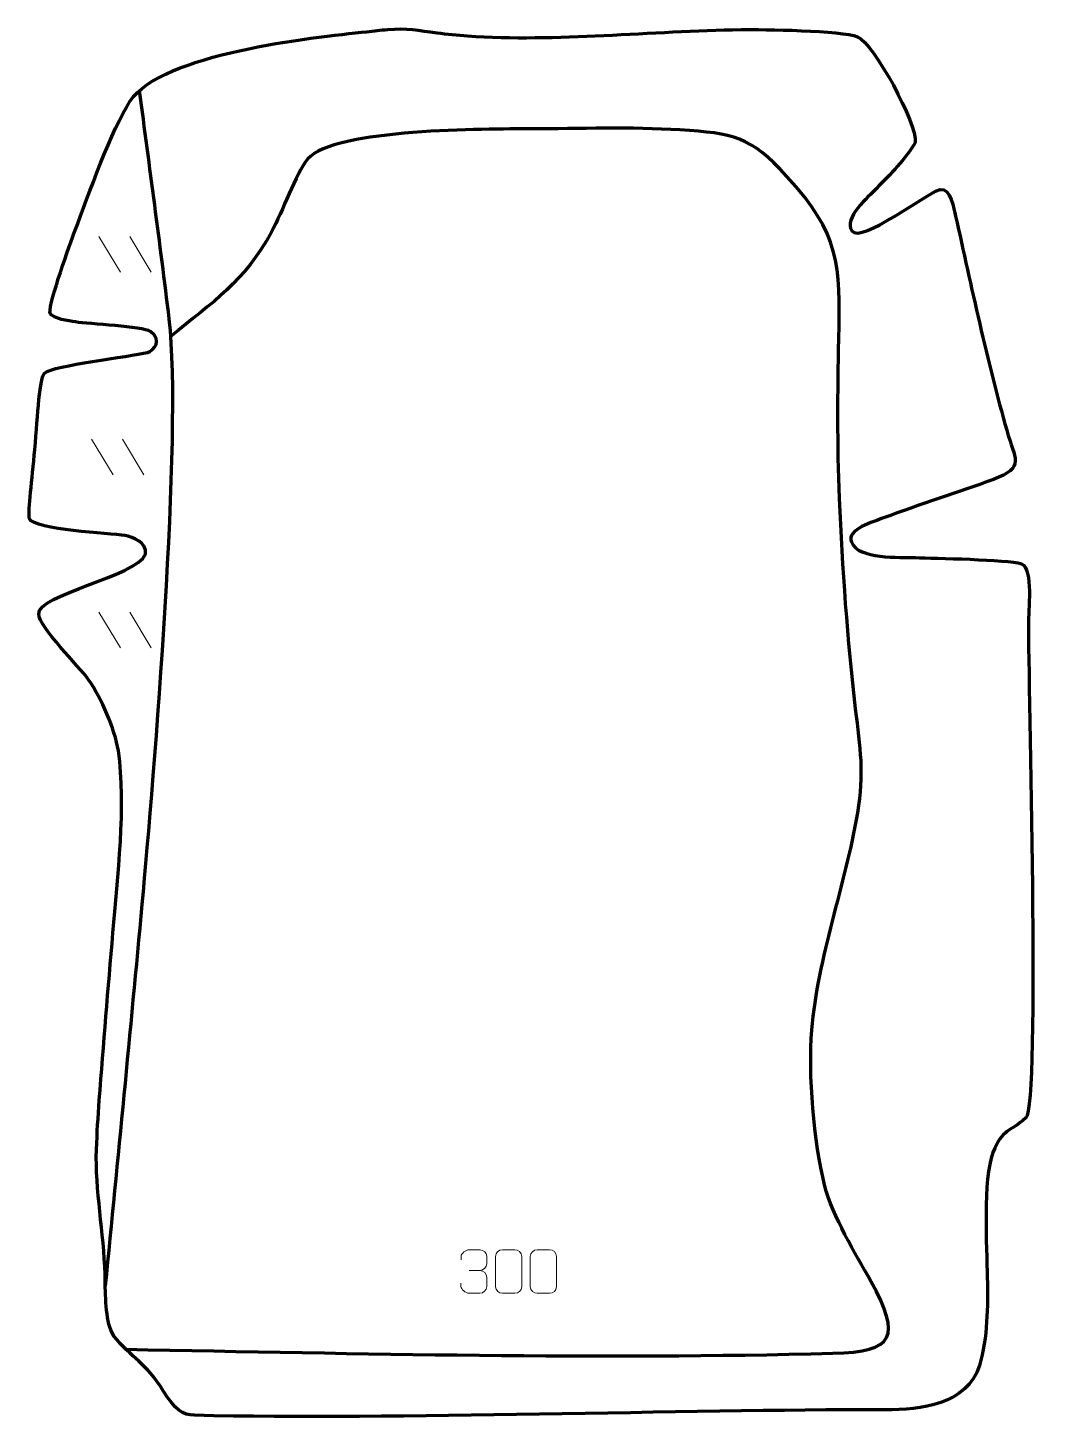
# Model space of a CAD drawing. Header units: millimetres. Extents: x -660 to -78, y 150 to 950.
import ezdxf

# ---------------------------------------------------------------- set-up
doc = ezdxf.new("R2010")
doc.units = ezdxf.units.MM
doc.header["$MEASUREMENT"] = 0
doc.layers.add('layer 1', color=7, linetype='Continuous', plot=False)
doc.layers.add('layer 2', color=7, linetype='Continuous')
doc.layers.add('layer 3', color=7, linetype='Continuous')

msp = doc.modelspace()

# ---------------------------------------------------------------- linework, layer by layer
at = {"layer": 'layer 1', "color": 250, "lineweight": 9}
for points in [[(-618.9615, 830.0141), (-618.9615, 830.0141), (-606.5972, 809.4698), (-606.5972, 809.4698)], [(-601.2316, 830.0141), (-601.2316, 830.0141), (-588.8673, 809.4698), (-588.8673, 809.4698)], [(-623.1948, 713.5974), (-623.1948, 713.5974), (-610.8305, 693.0531), (-610.8305, 693.0531)], [(-605.4649, 713.5974), (-605.4649, 713.5974), (-593.1006, 693.0531), (-593.1006, 693.0531)], [(-618.9615, 614.114), (-618.9615, 614.114), (-606.5972, 593.5697), (-606.5972, 593.5697)], [(-601.2316, 614.114), (-601.2316, 614.114), (-588.8673, 593.5697), (-588.8673, 593.5697)], [(-406.1192, 235.8846), (-406.1192, 235.8846), (-399.9228, 235.8846), (-399.9228, 235.8846)]]:
    msp.add_open_spline(points, degree=3, dxfattribs=at)
for points, knots in [([(-410.8289, 242.1298), (-410.8289, 242.1298), (-410.8289, 243.987), (-410.8289, 243.987), (-410.8289, 243.987), (-410.8432, 245.7289), (-408.1787, 247.847), (-406.1196, 247.8243), (-406.1196, 247.8243), (-404.0555, 247.8243), (-401.9915, 247.8243), (-399.9278, 247.8243), (-399.9278, 247.8243), (-397.7333, 247.8331), (-396.135, 245.9863), (-396.0906, 244.0742), (-396.0906, 244.0742), (-396.091, 242.6391), (-396.091, 241.204), (-396.0906, 239.7685), (-396.0906, 239.7685), (-396.1392, 238.115), (-397.7418, 235.885), (-399.9401, 235.895), (-399.9401, 235.895), (-397.7364, 235.8838), (-396.1284, 234.0806), (-396.0744, 232.0211), (-396.0744, 232.0211), (-396.0748, 230.2364), (-396.0748, 228.4517), (-396.0744, 226.6666), (-396.0744, 226.6666), (-396.0643, 224.6052), (-398.1192, 222.8421), (-399.9401, 222.8502), (-399.9401, 222.8502), (-402.0054, 222.8505), (-404.0706, 222.8505), (-406.1362, 222.8502), (-406.1362, 222.8502), (-408.3048, 222.8617), (-410.8358, 225.2619), (-410.8544, 226.7237), (-410.8544, 226.7237), (-410.8544, 226.7237), (-410.8544, 228.6323), (-410.8544, 228.6323)], [0, 0, 0, 0, 0.07692308, 0.07692308, 0.07692308, 0.07692308, 0.15384615, 0.15384615, 0.15384615, 0.15384615, 0.23076923, 0.23076923, 0.23076923, 0.23076923, 0.30769231, 0.30769231, 0.30769231, 0.30769231, 0.38461538, 0.38461538, 0.38461538, 0.38461538, 0.46153846, 0.46153846, 0.46153846, 0.46153846, 0.53846154, 0.53846154, 0.53846154, 0.53846154, 0.61538462, 0.61538462, 0.61538462, 0.61538462, 0.69230769, 0.69230769, 0.69230769, 0.69230769, 0.76923077, 0.76923077, 0.76923077, 0.76923077, 0.84615385, 0.84615385, 0.84615385, 0.84615385, 1, 1, 1, 1]), ([(-387.045, 247.8366), (-384.6789, 247.8366), (-382.3124, 247.8366), (-379.9459, 247.8366), (-379.9459, 247.8366), (-377.9654, 247.8722), (-375.9394, 246.3779), (-375.9123, 243.9358), (-375.9123, 243.9358), (-375.9127, 238.1784), (-375.9127, 232.4206), (-375.9123, 226.6624), (-375.9123, 226.6624), (-376.0544, 224.3348), (-377.7608, 222.8525), (-379.9459, 222.8417), (-379.9459, 222.8417), (-382.3183, 222.8421), (-384.6907, 222.8421), (-387.0627, 222.8417), (-387.0627, 222.8417), (-389.0212, 222.7361), (-391.0276, 224.624), (-391.0162, 226.645), (-391.0162, 226.645), (-391.0158, 232.4256), (-391.0158, 238.2059), (-391.0162, 243.9857), (-391.0162, 243.9857), (-391.0119, 246.1277), (-389.2348, 247.8502), (-387.045, 247.8366)], [0, 0, 0, 0, 0.11111111, 0.11111111, 0.11111111, 0.11111111, 0.22222222, 0.22222222, 0.22222222, 0.22222222, 0.33333333, 0.33333333, 0.33333333, 0.33333333, 0.44444444, 0.44444444, 0.44444444, 0.44444444, 0.55555556, 0.55555556, 0.55555556, 0.55555556, 0.66666667, 0.66666667, 0.66666667, 0.66666667, 0.77777778, 0.77777778, 0.77777778, 0.77777778, 1, 1, 1, 1]), ([(-367.045, 247.8366), (-364.6789, 247.8366), (-362.3124, 247.8366), (-359.9459, 247.8366), (-359.9459, 247.8366), (-357.9654, 247.8722), (-355.9394, 246.3779), (-355.9123, 243.9358), (-355.9123, 243.9358), (-355.9127, 238.1784), (-355.9127, 232.4206), (-355.9123, 226.6624), (-355.9123, 226.6624), (-356.0544, 224.3348), (-357.7608, 222.8525), (-359.9459, 222.8417), (-359.9459, 222.8417), (-362.3183, 222.8421), (-364.6907, 222.8421), (-367.0627, 222.8417), (-367.0627, 222.8417), (-369.0212, 222.7361), (-371.0276, 224.624), (-371.0162, 226.645), (-371.0162, 226.645), (-371.0158, 232.4256), (-371.0158, 238.2059), (-371.0162, 243.9857), (-371.0162, 243.9857), (-371.0119, 246.1277), (-369.2348, 247.8502), (-367.045, 247.8366)], [0, 0, 0, 0, 0.11111111, 0.11111111, 0.11111111, 0.11111111, 0.22222222, 0.22222222, 0.22222222, 0.22222222, 0.33333333, 0.33333333, 0.33333333, 0.33333333, 0.44444444, 0.44444444, 0.44444444, 0.44444444, 0.55555556, 0.55555556, 0.55555556, 0.55555556, 0.66666667, 0.66666667, 0.66666667, 0.66666667, 0.77777778, 0.77777778, 0.77777778, 0.77777778, 1, 1, 1, 1])]:
    msp.add_open_spline(points, degree=3, knots=knots, dxfattribs=at)
at = {"layer": 'layer 2', "color": 142, "lineweight": 158}
for points, knots in [([(-595.7201, 913.6332), (-590.0873, 870.0376), (-583.9326, 826.2038), (-578.7453, 782.5924), (-578.7453, 782.5924), (-570.8961, 716.6034), (-587.5683, 519.1467), (-594.2478, 446.2598), (-594.2478, 446.2598), (-600.9502, 373.1244), (-608.1487, 300.0357), (-615.2917, 226.9423)], [0, 0, 0, 0, 0.25, 0.25, 0.25, 0.25, 0.5, 0.5, 0.5, 0.5, 1, 1, 1, 1]), ([(-603.4661, 190.6846), (-468.7539, 188.1473), (-331.7442, 184.9364), (-197.0828, 188.3498), (-197.0828, 188.3498), (-161.5555, 189.2504), (-157.8454, 197.7676), (-175.1488, 229.4603), (-175.1488, 229.4603), (-184.4875, 246.5651), (-197.1272, 266.3086), (-201.8812, 285.0809), (-201.8812, 285.0809), (-208.0381, 309.3933), (-211.3265, 348.924), (-209.2866, 374.0133), (-209.2866, 374.0133), (-205.631, 416.0133), (-189.9459, 457.3085), (-182.8305, 498.7793), (-182.8305, 498.7793), (-178.8873, 521.7617), (-181.4093, 535.8487), (-184.0513, 558.5188), (-184.0513, 558.5188), (-188.6261, 597.7736), (-191.7049, 639.9466), (-193.3139, 679.4548), (-193.3139, 679.4548), (-194.5818, 710.5874), (-194.3704, 740.0028), (-193.7479, 771.1026), (-193.7479, 771.1026), (-192.8839, 814.2735), (-193.0454, 831.1605), (-223.5361, 864.4572), (-223.5361, 864.4572), (-245.0603, 887.9621), (-253.9709, 889.0823), (-285.075, 891.134), (-285.075, 891.134), (-312.8867, 892.9686), (-342.9594, 891.7974), (-371.0561, 891.7484), (-371.0561, 891.7484), (-394.8519, 891.7069), (-484.3899, 891.9747), (-498.8031, 874.5299), (-498.8031, 874.5299), (-506.0687, 865.736), (-513.3715, 844.1907), (-519.7377, 832.5555), (-519.7377, 832.5555), (-535.2346, 804.2325), (-553.4348, 792.1461), (-577.7251, 772.5521)], [0, 0, 0, 0, 0.06666667, 0.06666667, 0.06666667, 0.06666667, 0.13333333, 0.13333333, 0.13333333, 0.13333333, 0.2, 0.2, 0.2, 0.2, 0.26666667, 0.26666667, 0.26666667, 0.26666667, 0.33333333, 0.33333333, 0.33333333, 0.33333333, 0.4, 0.4, 0.4, 0.4, 0.46666667, 0.46666667, 0.46666667, 0.46666667, 0.53333333, 0.53333333, 0.53333333, 0.53333333, 0.6, 0.6, 0.6, 0.6, 0.66666667, 0.66666667, 0.66666667, 0.66666667, 0.73333333, 0.73333333, 0.73333333, 0.73333333, 0.8, 0.8, 0.8, 0.8, 0.86666667, 0.86666667, 0.86666667, 0.86666667, 1, 1, 1, 1])]:
    msp.add_open_spline(points, degree=3, knots=knots, dxfattribs=at)
at = {"layer": 'layer 3', "color": 242, "lineweight": 158}
msp.add_open_spline([(-424.6323, 946.9292), (-435.4599, 948.3666), (-441.8748, 949.7993), (-452.9265, 948.8672), (-452.9265, 948.8672), (-456.9401, 948.4844), (-460.9608, 948.0213), (-464.9714, 947.5945), (-464.9714, 947.5945), (-496.9249, 944.2079), (-582.6792, 935.1225), (-600.8999, 907.7942), (-600.8999, 907.7942), (-611.6781, 891.6286), (-625.1555, 853.1951), (-632.5835, 833.5526), (-632.5835, 833.5526), (-635.6967, 825.32), (-647.2234, 792.9555), (-647.1644, 786.1189), (-647.1644, 786.1189), (-644.9426, 782.3005), (-636.4577, 781.5367), (-632.3374, 780.8419), (-632.3374, 780.8419), (-624.5671, 779.513), (-593.8861, 778.4747), (-589.3453, 775.3235), (-589.3453, 775.3235), (-582.2279, 770.384), (-587.3381, 764.3081), (-591.0141, 763.3888), (-591.0141, 763.3888), (-601.4763, 760.8797), (-644.9759, 755.875), (-650.139, 751.5051), (-650.139, 751.5051), (-653.0651, 749.0284), (-654.0634, 728.0164), (-655.7916, 707.5691), (-655.7916, 707.5691), (-657.279, 689.9698), (-659.7875, 672.7883), (-658.946, 668.2047), (-658.946, 668.2047), (-658.946, 668.2047), (-658.8731, 667.8076), (-658.8731, 667.8076), (-658.8731, 667.8076), (-655.6646, 661.2766), (-612.8949, 659.5063), (-603.9722, 658.1132), (-603.9722, 658.1132), (-599.2003, 657.3352), (-591.1089, 654.0415), (-592.1647, 647.3909), (-592.1647, 647.3909), (-597.7781, 634.3623), (-654.2556, 624.3882), (-653.555, 612.9262), (-653.555, 612.9262), (-653.0964, 605.4221), (-630.5462, 582.9954), (-624.8307, 575.3231), (-624.8307, 575.3231), (-617.4906, 564.3745), (-609.8893, 547.5623), (-607.7451, 534.3869), (-607.7451, 534.3869), (-603.2002, 503.1044), (-608.1751, 461.707), (-610.8793, 429.869), (-610.8793, 429.869), (-613.5785, 397.838), (-616.349, 365.8194), (-618.7232, 333.7617), (-618.7232, 333.7617), (-619.4162, 324.3217), (-619.9858, 314.9154), (-620.3456, 305.4561), (-620.3456, 305.4561), (-621.1892, 282.3275), (-615.9961, 257.4448), (-615.4312, 233.701), (-615.4312, 233.701), (-615.2229, 224.9464), (-615.2893, 209.7982), (-612.1345, 201.8706), (-612.1345, 201.8706), (-612.1345, 201.8706), (-610.434, 198.3022), (-610.434, 198.3022), (-610.434, 198.3022), (-600.1637, 185.5611), (-591.8123, 182.9086), (-581.9448, 166.7773), (-581.9448, 166.7773), (-575.3058, 155.9241), (-570.8219, 152.9114), (-564.0289, 152.7495), (-564.0289, 152.7495), (-447.0985, 149.9633), (-284.6072, 156.0502), (-166.9304, 155.9258), (-166.9304, 155.9258), (-146.7502, 155.9045), (-120.1318, 158.8368), (-112.8743, 181.3159), (-112.8743, 181.3159), (-108.1747, 197.5894), (-108.0957, 215.0581), (-108.3961, 231.8275), (-108.3961, 231.8275), (-108.7131, 249.5298), (-111.0976, 288.1988), (-105.1462, 303.717), (-105.1462, 303.717), (-99.8432, 317.5442), (-95.2861, 315.342), (-86.2888, 323.5718), (-86.2888, 323.5718), (-78.0132, 331.1414), (-84.9156, 576.5822), (-84.7913, 607.563), (-84.7913, 607.563), (-84.7633, 614.3072), (-81.9608, 638.9934), (-88.6931, 641.9638), (-88.6931, 641.9638), (-97.1, 644.3459), (-138.8214, 645.1259), (-149.7371, 645.4743), (-149.7371, 645.4743), (-158.6291, 645.7581), (-182.5393, 644.4803), (-186.4924, 654.2539), (-186.4924, 654.2539), (-189.5609, 661.8404), (-173.3636, 666.2402), (-168.0228, 668.2483), (-168.0228, 668.2483), (-147.0787, 676.1232), (-125.8172, 682.623), (-104.8872, 690.3838), (-104.8872, 690.3838), (-86.4846, 697.355), (-92.5122, 702.0623), (-97.221, 718.5933), (-97.221, 718.5933), (-108.3967, 757.8267), (-117.6844, 801.6175), (-126.5997, 841.5539), (-126.5997, 841.5539), (-127.5482, 845.8255), (-129.4269, 858.0013), (-135.5663, 857.0025), (-135.5663, 857.0025), (-144.2697, 854.1726), (-180.9448, 825.811), (-186.2094, 833.1307), (-186.2094, 833.1307), (-191.3247, 840.243), (-176.742, 852.7841), (-172.0675, 857.5677), (-172.0675, 857.5677), (-164.6961, 865.1113), (-154.9487, 874.7701), (-149.8698, 883.9338), (-149.8698, 883.9338), (-148.456, 894.4399), (-173.6087, 940.8172), (-182.927, 944.6504), (-182.927, 944.6504), (-192.0627, 948.4085), (-237.5311, 948.9133), (-249.901, 948.807), (-249.901, 948.807), (-301.4026, 948.1365), (-356.1196, 941.6413), (-407.0969, 945.188), (-407.0969, 945.188), (-412.9884, 945.5979), (-418.7757, 946.1708), (-424.6323, 946.9292)], degree=3, knots=[0, 0, 0, 0, 0.0212766, 0.0212766, 0.0212766, 0.0212766, 0.04255319, 0.04255319, 0.04255319, 0.04255319, 0.06382979, 0.06382979, 0.06382979, 0.06382979, 0.08510638, 0.08510638, 0.08510638, 0.08510638, 0.10638298, 0.10638298, 0.10638298, 0.10638298, 0.12765957, 0.12765957, 0.12765957, 0.12765957, 0.14893617, 0.14893617, 0.14893617, 0.14893617, 0.17021277, 0.17021277, 0.17021277, 0.17021277, 0.19148936, 0.19148936, 0.19148936, 0.19148936, 0.21276596, 0.21276596, 0.21276596, 0.21276596, 0.23404255, 0.23404255, 0.23404255, 0.23404255, 0.25531915, 0.25531915, 0.25531915, 0.25531915, 0.27659574, 0.27659574, 0.27659574, 0.27659574, 0.29787234, 0.29787234, 0.29787234, 0.29787234, 0.31914894, 0.31914894, 0.31914894, 0.31914894, 0.34042553, 0.34042553, 0.34042553, 0.34042553, 0.36170213, 0.36170213, 0.36170213, 0.36170213, 0.38297872, 0.38297872, 0.38297872, 0.38297872, 0.40425532, 0.40425532, 0.40425532, 0.40425532, 0.42553191, 0.42553191, 0.42553191, 0.42553191, 0.44680851, 0.44680851, 0.44680851, 0.44680851, 0.46808511, 0.46808511, 0.46808511, 0.46808511, 0.4893617, 0.4893617, 0.4893617, 0.4893617, 0.5106383, 0.5106383, 0.5106383, 0.5106383, 0.53191489, 0.53191489, 0.53191489, 0.53191489, 0.55319149, 0.55319149, 0.55319149, 0.55319149, 0.57446809, 0.57446809, 0.57446809, 0.57446809, 0.59574468, 0.59574468, 0.59574468, 0.59574468, 0.61702128, 0.61702128, 0.61702128, 0.61702128, 0.63829787, 0.63829787, 0.63829787, 0.63829787, 0.65957447, 0.65957447, 0.65957447, 0.65957447, 0.68085106, 0.68085106, 0.68085106, 0.68085106, 0.70212766, 0.70212766, 0.70212766, 0.70212766, 0.72340426, 0.72340426, 0.72340426, 0.72340426, 0.74468085, 0.74468085, 0.74468085, 0.74468085, 0.76595745, 0.76595745, 0.76595745, 0.76595745, 0.78723404, 0.78723404, 0.78723404, 0.78723404, 0.80851064, 0.80851064, 0.80851064, 0.80851064, 0.82978723, 0.82978723, 0.82978723, 0.82978723, 0.85106383, 0.85106383, 0.85106383, 0.85106383, 0.87234043, 0.87234043, 0.87234043, 0.87234043, 0.89361702, 0.89361702, 0.89361702, 0.89361702, 0.91489362, 0.91489362, 0.91489362, 0.91489362, 0.93617021, 0.93617021, 0.93617021, 0.93617021, 0.95744681, 0.95744681, 0.95744681, 0.95744681, 1, 1, 1, 1], dxfattribs=at)

doc.saveas('drawing.dxf')
